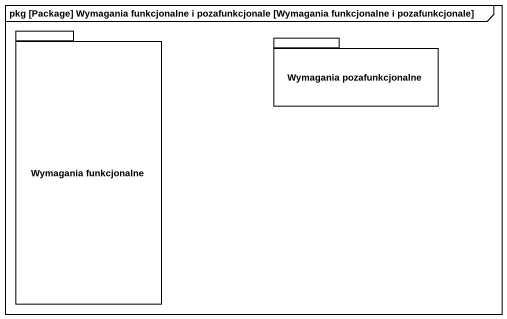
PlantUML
@startuml
mainframe pkg [Package] Wymagania funkcjonalne i pozafunkcjonale [Wymagania funkcjonalne i pozafunkcjonale]
package "Wymagania funkcjonalne" as Wymagania_funkcjonalne {
}
package "Wymagania pozafunkcjonalne" as Wymagania_pozafunkcjonalne {
}
@enduml
